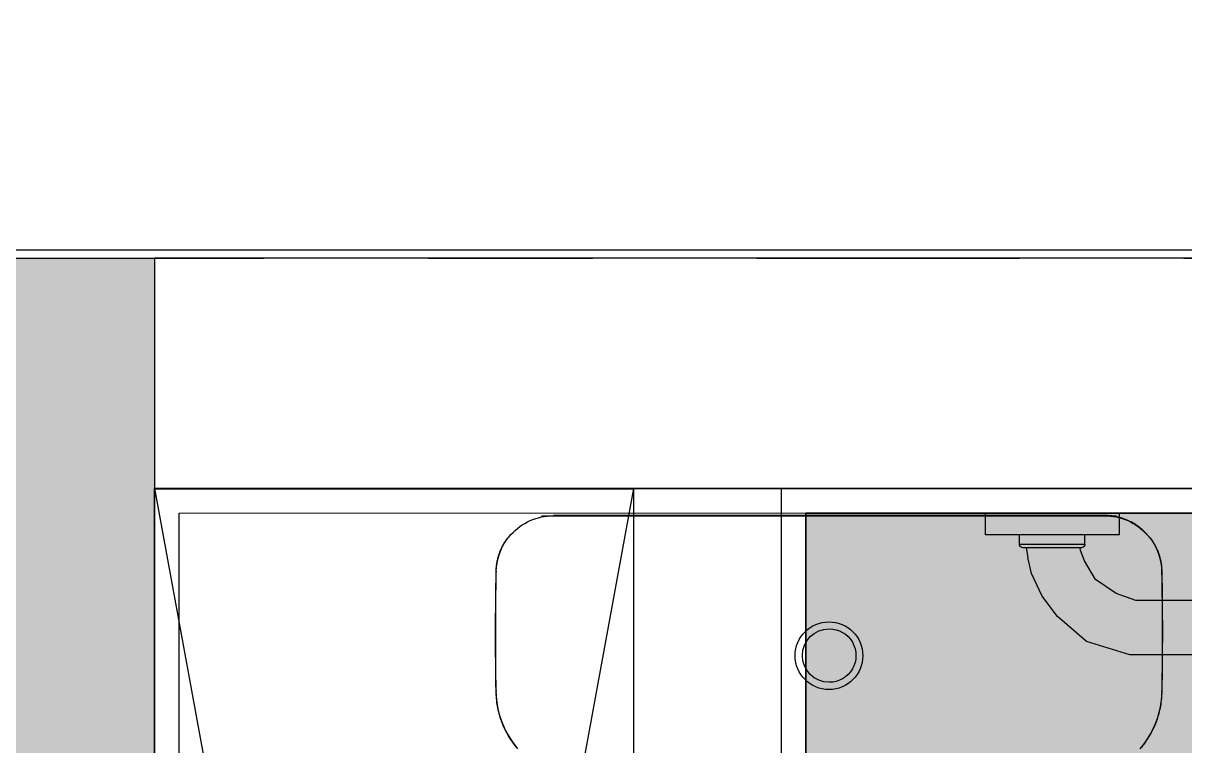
# Model space of a CAD drawing. Header units: metres. Extents: x -23 to 570, y -54 to 184.
# Drawn here: x 14.87 to 15.577, y -47.847 to -47.407 of the extents above; entities that cross this region are included whole.
import ezdxf
from ezdxf.xclip import XClip

# ---------------------------------------------------------------- set-up
doc = ezdxf.new("R2010")
doc.units = ezdxf.units.M
doc.header["$XCLIPFRAME"] = 0
doc.linetypes.add('DASHEDX2', pattern=[1.5, 1, -0.5])
for name, color, linetype in [('1', 232, 'DASHEDX2'), ('4', 2, 'Continuous'), ('PUC$0$ARQ-ALV ACAB', 4, 'Continuous'), ('PUC$0$ARQ-ALV OSSO', 5, 'Continuous'), ('PUC$0$ARQ-AUX1', 1, 'Continuous'), ('PUC$0$ARQ-HID', 7, 'Continuous')]:
    doc.layers.add(name, color=color, linetype=linetype)
doc.layers.add('PUC$0$ARQ-FORRO', color=9, linetype='Continuous', lineweight=5)

# ---------------------------------------------------------------- blocks, each defined once
blk = doc.blocks.new('PUC$0$ARQ-HID-BACIA CX')
blk.add_line((-7.45170828012e-05, -0.1749999984823489), (-7.45170828012e-05, 0.1750000015175601))
for points in [[(-0.0137202555917568, -0.1956802333458825), (-0.0142288507855994, -0.1960484668240099), (-0.0147397083576593, -0.1964133067347404), (-0.0152551535300134, -0.1967714066437054), (-0.0157773858370405, -0.1971194829602893), (-0.0163071594048177, -0.1974562002528444), (-0.0168437201072749, -0.1977822655145758), (-0.0173862509744964, -0.1980984328715465), (-0.0179339978803981, -0.198405299340294), (-0.0184868351373098, -0.1987027078111794), (-0.0190448255890701, -0.1989903283540286), (-0.0196079063918333, -0.1992678467496773), (-0.0201759518579294, -0.1995350901775339), (-0.0207487734558356, -0.1997920115047975), (-0.0213261198101833, -0.2000386264423071), (-0.0219077395456324, -0.2002748721463092), (-0.0224935698183302, -0.2005006700619845), (-0.0230832335652451, -0.2007159573454658), (-0.0236767307863701, -0.2009205925981234), (-0.024273810106358, -0.2011145601090618), (-0.0248742829936859, -0.2012977813234045), (-0.0254778980729853, -0.2014702562411514), (-0.0260845296565933, -0.2016319220184926), (-0.0266939892129798, -0.2017826529677507), (-0.0273060253667907, -0.201922339112258), (-0.0279204495865031, -0.2020508547642237), (-0.0285371361844398, -0.2021682784784673), (-0.0291557709414079, -0.2022748459194474), (-0.0297762910135617, -0.2023708084625184), (-0.0303983193378699, -0.2024562132405379), (-0.0310218559143252, -0.2025301647288131), (-0.0316465865237348, -0.2025915474490887), (-0.0322723226345687, -0.2026393401891084), (-0.0328989385591712, -0.2026750512009983), (-0.0335261200783208, -0.202702608224655), (-0.034153593748627, -0.2027259952173779, -0.008779933953385999), (-0.1067934940279755, -0.2027746307307723), (-0.107935425692439, -0.2027090968510663), (-0.1090769840386656, -0.2026390102589914), (-0.1102174740396293, -0.2025600783964307), (-0.1113562672569159, -0.2024678707727787), (-0.1124927980959782, -0.2023579883192781), (-0.1136265638061005, -0.2022259691232477), (-0.1147569359488827, -0.202067461248788), (-0.1158834746174548, -0.2018800294972323), (-0.1170056142172484, -0.2016646950808365), (-0.1181230405290776, -0.2014227305874385), (-0.1192351879583811, -0.201155487159582), (-0.1203416794421201, -0.2008642373849909), (-0.1214420122295792, -0.2005503009843039), (-0.1225357464138739, -0.2002149348342925), (-0.1236224420881413, -0.1998586102638171), (-0.1247015965016587, -0.1994811858741343), (-0.1257728325913803, -0.1990825045557756), (-0.1268356476066046, -0.1986624249099975), (-0.1278895387966017, -0.1982207898272179), (-0.1289340662545015, -0.1977574421979113), (-0.1299688529172585, -0.1972723034672015), (-0.1309933960341638, -0.1967655935885375), (-0.1320073185421791, -0.1962376267811407), (-0.1330101176905885, -0.1956887329751851), (-0.134001479260192, -0.1951192421007874), (-0.1349809005002669, -0.1945294840881217), (-0.1359480671916273, -0.1939197731563524), (-0.1369024765835434, -0.1932904235247577), (-0.13784378303491, -0.1926416865686349), (-0.1387715466388428, -0.1919738450852435), (-0.1396854217542227, -0.1912871504499947), (-0.1405849998960988, -0.1905818540382427)], [(-0.1405849998960988, 0.1905818540382427), (-0.1396854217542227, 0.1912871347390421), (-0.1387715466388428, 0.191973829374291), (-0.13784378303491, 0.1926416865686349), (-0.1369024765835434, 0.1932904078138051), (-0.1359480671916273, 0.1939197731563524), (-0.1349809005002669, 0.1945294840881217), (-0.134001479260192, 0.1951192421007874), (-0.1330101176905885, 0.1956887329751851), (-0.1320073185421791, 0.1962376267811407), (-0.1309933960341638, 0.1967655935885375), (-0.1299688529172585, 0.1972723034672015), (-0.1289340662545015, 0.1977574421979113), (-0.1278895387966017, 0.1982207898272179), (-0.1268356476066046, 0.1986624249099975), (-0.1257728325913803, 0.1990825045557756), (-0.1247015965016587, 0.1994811858741343), (-0.1236224420881413, 0.1998586102637603), (-0.1225357464138739, 0.2002149348342925), (-0.1214420122295792, 0.2005503009843039), (-0.1203416794421201, 0.2008642373849909), (-0.1192351879583811, 0.201155487159582), (-0.1181230405290776, 0.2014227305874385), (-0.1170056142172484, 0.2016646950808365), (-0.1158834746174548, 0.2018800294972323), (-0.1147569359488827, 0.2020674455378355), (-0.1136265638061005, 0.2022259691232477), (-0.1124927980959782, 0.2023579726082687), (-0.1113562672569159, 0.2024678707727787), (-0.1102174740396293, 0.2025600783964307), (-0.1090769840386656, 0.2026389945479821), (-0.107935425692439, 0.2027090811401138), (-0.1067935433552307, 0.2027746770304191, -0.0087799301671618), (-0.0341536743944744, 0.2027260438204337), (-0.0335261200783208, 0.202702608224655), (-0.0328989385591712, 0.2026750512009414), (-0.0322723226345687, 0.2026393401891084), (-0.0316465865237348, 0.2025915317381361), (-0.0310218559143252, 0.2025301647287563), (-0.0303983193378699, 0.2024562132405379), (-0.0297762910135617, 0.2023708084625184), (-0.0291557709414079, 0.2022748459194474), (-0.0285371361844398, 0.2021682784784673), (-0.0279204495865031, 0.2020508547642237), (-0.0273060253667907, 0.2019223391122011), (-0.0266939892129798, 0.2017826529677507), (-0.0260845296565933, 0.20163190630754), (-0.0254778980729853, 0.2014702562411514), (-0.0248742829936859, 0.2012977813234045), (-0.024273810106358, 0.2011145443981093), (-0.0236767307863701, 0.2009205925981234), (-0.0230832335652451, 0.2007159416345132), (-0.0224935698183302, 0.2005006700619845), (-0.0219077395456324, 0.2002748721463092), (-0.0213261198101833, 0.2000386107313545), (-0.0207487734558356, 0.1997920115047975), (-0.0201759518579294, 0.1995350901775339), (-0.0196079063918333, 0.1992678467496773), (-0.0190448255890701, 0.1989903283540286), (-0.0184868351373098, 0.1987027078111794), (-0.0179339978803981, 0.198405299340294), (-0.0173862509744964, 0.1980984328715465), (-0.0168437201072749, 0.1977822655145758), (-0.0163071594048177, 0.1974562002527875), (-0.0157773858370405, 0.19711946724928), (-0.0152551535300134, 0.1967714066437054), (-0.0147397083576593, 0.1964133067347404), (-0.0142288507855994, 0.1960484511130005), (-0.0137202555917568, 0.1956802333458825)], [(-0.013082536801214, 0.1950046918345549, 0.0188278744993078), (-0.0134992207879918, 0.1954443008834516)], [(-0.0132767666157392, -0.1950941359868636), (-0.0132802858707564, -0.19510038894893), (-0.0132776464294935, -0.1950958484814862), (-0.0132682826973962, -0.1950858563110103), (-0.0132398144380588, -0.1950565396598165), (-0.0132217154122572, -0.1950384249230694), (-0.0131576775397093, -0.1949757696150129), (-0.0131080309064302, -0.1949282439613), (-0.0129941578690875, -0.1948212366134214), (-0.0128632541512133, -0.1947002622221987), (-0.0127916750179154, -0.1946347003865583), (-0.0126367649533137, -0.1944937102324218), (-0.0124667723672118, -0.1943398056692729), (-0.0115545802915804, -0.1935180968035013, 0.2124883216887772), (-7.45170828012e-05, -0.1677243854491337), (-7.45170828012e-05, 0.1677243884843449, 0.212488321686947), (-0.0115545825464523, 0.1935180988348577), (-0.0124667723672118, 0.1943398056692729), (-0.0126367649533137, 0.1944937102324218), (-0.0127916750179154, 0.1946347003865583), (-0.0128632541512133, 0.1947002465112462), (-0.0129941578690875, 0.1948212366134214), (-0.0131080309064302, 0.1949282439613), (-0.0131576775397093, 0.1949757696150129), (-0.0132217154122572, 0.1950384249230694), (-0.0132398144380588, 0.1950565396598165), (-0.0132682826973962, 0.1950858563110103), (-0.0132776464294935, 0.1950958484814862), (-0.0132818522589489, 0.1951004774583964)], [(-0.0123079572033902, 0.1941967358594354, 0.0029194437955727), (-0.0115469047482364, 0.1935283422932628)], [(-0.0136111461918418, -0.1954937280775368, 0.0188278894055383), (-0.013194461848336, -0.1950541187065084)]]:
    blk.add_lwpolyline(points, format="xyb")
at = {"ltscale": 0.0004660358492614}
for points in [[(-0.0132818569667492, -0.1951004832146452), (-0.0133426161158994, -0.1951747890038007, -0.0176645856893424), (-0.0136406000427272, -0.195509997491996, -0.0396309805865751), (-0.0137651118231688, -0.1956207317927294, -0.158215992564214), (-0.0341549059861066, -0.2026515428190407, -0.0087780422914524), (-0.1067920613044819, -0.202700178794629), (-0.1095202216393289, -0.202586865583072), (-0.1122394745785726, -0.2023392137221833), (-0.1149432679332847, -0.2019578930145087), (-0.1176250031002937, -0.2014438932504561), (-0.1202780814764495, -0.2007985341506639), (-0.1228960929901106, -0.2000234653660016), (-0.1254725647258041, -0.1991206193444839), (-0.1280012751433972, -0.1980922427533471), (-0.1304761283904625, -0.1969408179242862), (-0.1328914056775972, -0.1956690628533977), (-0.1352414510592297, -0.1942800254668384), (-0.1375205143240379, -0.1927771778867679), (-0.1397230337922224, -0.1911643378764722), (-0.1418434477839696, -0.1894456059964398)], [(-0.1418434477839696, 0.1894456059964398), (-0.1397230337922224, 0.1911643378764722), (-0.1375205143240379, 0.1927771778867679), (-0.1352414510592297, 0.1942800254668384), (-0.1328914056775972, 0.1956690471424451), (-0.1304761283904625, 0.1969408179242862), (-0.1280012751433972, 0.1980922427533471), (-0.1254725647258041, 0.1991206193444839), (-0.1228960929901106, 0.200023449655049), (-0.1202780814764495, 0.2007985341506639), (-0.1176250031002937, 0.2014438932504561), (-0.1149432679332847, 0.2019578930144519), (-0.1122394745785726, 0.2023392137221833), (-0.1095202216393289, 0.202586865583072), (-0.1067921106405052, 0.2027002250943326, -0.0087780226713145), (-0.0341551176481261, 0.2026515938098612, -0.1582159968596879), (-0.0137651091525939, 0.1956207348514169, -0.0396308164159575), (-0.0136405458781539, 0.195509967155516, -0.0176646005947514), (-0.0133426162285204, 0.1951747734289313), (-0.0132818522589489, 0.1951004774583964)]]:
    blk.add_lwpolyline(points, format="xyb", dxfattribs=at)
at = {"ltscale": 0.0031101841784222}
for points in [[(-0.1067811728906065, 0.2020573591015875), (-0.1067919820310195, 0.2026977378270374)], [(-0.1067811728906065, -0.2020573591015875), (-0.1067919820310195, -0.2026977378270942)]]:
    blk.add_lwpolyline(points, dxfattribs=at)
at = {"ltscale": 0.0015604094661449}
blk.add_lwpolyline([(-0.0131008667087187, 0.1950782522064003), (-0.0133467118092128, 0.1952851655482561)], dxfattribs=at)
for points in [[(-0.0132818522589489, 0.1951004774583964), (-0.0132767666157392, 0.1950941359868636)], [(-0.011471137416514, 0.1936251298144214), (-0.0108669567426532, 0.193052103974054), (-0.010267929263641, 0.1924740506264868), (-0.0096792710181646, 0.1918859422646335), (-0.0091060095133813, 0.1912828770689145), (-0.0085502185960067, 0.1906632525214888), (-0.0080110812961323, 0.1900287025621026), (-0.0074875292684666, 0.1893810496622166), (-0.0069789969184697, 0.1887217706519948), (-0.0064856727776572, 0.1880511954616111), (-0.0060083738159378, 0.1873692926691035), (-0.0055475399401885, 0.1866760936964908), (-0.0051036110572937, 0.1859718499190137), (-0.0046768385426077, 0.1852570483765419), (-0.0042672852399761, 0.1845322232415754), (-0.0038751396809076, 0.1837978615540408), (-0.003500590396925, 0.1830543717987609), (-0.0031440144510668, 0.1823021467497199), (-0.0028054746871717, 0.1815416106029772), (-0.0024853481682783, 0.1807731718433558), (-0.0021835720505408, 0.1799972860887635), (-0.0019004605531734, 0.1792143932460988), (-0.0016360765200005, 0.1784249646440514), (-0.0013906713263836, 0.1776294401895768), (-0.0011645591915226, 0.1768282755005259), (-0.0009579286469332, 0.1760219261946929), (-0.0007708425364612, 0.1752108478899288), (-0.0006027352655451, 0.1743955276259896), (-0.0004533554588306, 0.1735764053097739), (-0.0003225145847949, 0.1727539679809809), (-0.0002119722709466, 0.1719286712575183), (-0.0001236138324785, 0.1711010021790855), (-5.92617407378e-05, 0.1702714320745429), (-1.62765544545e-05, 0.1694404322725802), (1.22545487216e-05, 0.1686084898130673), (3.35586103475e-05, 0.1677760603138552)], [(0, 0.1677243869667393), (0, -0.1677243869667393)], [(-0.011462653498171, -0.193618484078371), (-0.011620894286267, -0.1937557193130885), (-0.0117012715571079, -0.1938259630148025), (-0.0118633458194211, -0.1939684142882072), (-0.0123402048742634, -0.1943893423258203), (-0.0126358222957208, -0.1946512754492176), (-0.0128367340509001, -0.1948311188072296), (-0.0128986980767394, -0.1948872383559603), (-0.0129565772530072, -0.1949402628456198), (-0.0130082348891563, -0.194988731156883), (-0.0130538595167025, -0.1950327375555787), (-0.0130964047961086, -0.1950744501541237)]]:
    blk.add_lwpolyline(points)
at = {"ltscale": 0.0017895507812504}
for points in [[(-0.0004455628227191, 0.1677243869667393), (-7.70465473394e-05, 0.1677243869667393)], [(-0.0004455628227191, -0.1677243869667393), (-7.70465473394e-05, -0.1677243869667393)]]:
    blk.add_lwpolyline(points, dxfattribs=at)
for points in [[(-0.0646509142019056, -1.5564012e-09, 1), (-0.1058362529184649, -1.5564012e-09, 1)], [(-0.0688760498822774, 0.0001387356313955, 1), (-0.1014261049743226, 0.0001387356313955, 1)]]:
    blk.add_lwpolyline(points, format="xyb", close=True)
at = {"ltscale": 0.0027545898441712}
blk.add_lwpolyline([(-0.0341653047708306, -0.2020819467538502), (-0.0341549983811405, -0.2026490966952394)], dxfattribs=at)
blk = doc.blocks.new('PUC$0$pl apto tipo 2 puc')
at = {"layer": 'PUC$0$ARQ-ALV ACAB'}
for points in [[(-22.46946622152544, -2.453843852803653), (-14.95874031513672, -2.453843797775863)], [(-14.97381993918137, -1.054137607533838), (-14.97354013862295, -2.293868168568234), (-17.09368431452935, -2.293942783573132)]]:
    blk.add_lwpolyline(points, dxfattribs=at)
at = {"layer": 'PUC$0$ARQ-ALV OSSO'}
blk.add_lwpolyline([(-14.95881935816624, -1.039140146761908), (-14.95854013862295, -2.308868239374905), (-17.90970120253828, -2.308868239374905), (-17.90997540382384, -1.038798725138476)], dxfattribs=at)
at = {"layer": 'PUC$0$ARQ-ALV OSSO', "elevation": 4.318356323902826e-06}
blk.add_lwpolyline([(-19.95854013663349, -2.448843797776159), (-14.95886183381179, -2.448843797776159)], dxfattribs=at)
at = {"layer": 'PUC$0$ARQ-HID', "lineweight": -2, "extrusion": (0, 0, -1), "zscale": -1, "rotation": 269.9999377319893}
blk.add_blockref('PUC$0$ARQ-HID-BACIA CX', (15.3689889196944, -2.292302303874815, -4.318356323902826e-06), dxfattribs=at)
blk = doc.blocks.new('PUC$0$CHUVEIRO ACESSIVEL')
for p, q in [((-0.899999999374721, 0.3000000000000007), (-0.8999999999999986, 1.250000000000002)), ((0, 0.3000000000000007), (-0.899999999374721, 0.3000000000000007))]:
    blk.add_line(p, q)
at = {"color": 1}
for points in [[(-0.8468000012209385, 1.093025667104683), (-0.846800001220938, 0.5007213704631006), (-0.8511171202682757, 0.4887316878110397)], [(-0.8138000012209088, 1.093025667104683), (-0.8138000012209101, 0.4971899449023045), (-0.8218934053059943, 0.4708458242646447), (-0.8370567164072007, 0.453221715509379)], [(-0.8511171202682757, 0.4887316878110397), (-0.859501983390178, 0.4761578390660972), (-0.8709775876682713, 0.4695592625500584)], [(-0.8809293952867598, 0.4697604977685366), (-0.8868000092905568, 0.4697604977685366)], [(-0.8809293952867598, 0.4697604977685366), (-0.8809293952867598, 0.4299574214016619)], [(-0.8809293952867598, 0.4697604977685366), (-0.8799044235987399, 0.4694832667530431)], [(-0.8799044235987399, 0.4694832667530431), (-0.8791758787723243, 0.4687547348379599)], [(-0.8791758787723243, 0.4687547348379599), (-0.87889861547864, 0.4677296824543262)], [(-0.87889861547864, 0.4677296824543262), (-0.8788986316177336, 0.4319881850706118)], [(-0.8772095012629446, 0.4671954394888118), (-0.8788986158376382, 0.4669344368454347)], [(-0.8709775876682713, 0.4695592625500584), (-0.8772095012629446, 0.4671954394888118)], [(-0.8370567164072007, 0.453221715509379), (-0.849438234182994, 0.4437999151253713)], [(-0.849438234182994, 0.4437999151253713), (-0.8632436983544487, 0.4372898409030608)], [(-0.8788986316177336, 0.4319881850706118), (-0.8791758787723243, 0.4309632617997963)], [(-0.8788986306693864, 0.4340883773813697), (-0.8728976822962728, 0.4349809940739462)], [(-0.8632436983544487, 0.4372898409030608), (-0.8728976822962728, 0.4349809940739462)], [(-0.8809293952867598, 0.4299574214016619), (-0.8868000092905568, 0.4299574214016619)], [(-0.8799044200090727, 0.4302346560068262), (-0.8809293952867598, 0.4299574214016619)], [(-0.8791758787723243, 0.4309632617997963), (-0.8799044200090727, 0.4302346560068262)]]:
    blk.add_lwpolyline(points, dxfattribs=at)
blk.add_lwpolyline([(-0.8999999908920593, 0.409384638654835), (-0.8999999928372091, 0.4906153614771149), (-0.8867999953227788, 0.4906153614771149), (-0.8867999933776272, 0.409384638654835)], close=True, dxfattribs=at)
blk = doc.blocks.new('PUC$0$pl forro pcd 4')
at = {"layer": 'PUC$0$ARQ-FORRO'}
h = blk.add_hatch(color=256, dxfattribs=at)
h.dxf.hatch_style = 1
h.paths.add_polyline_path([(-9.938890960445985, 3.059945620023257), (-7.398835529282497, 3.059945620023257), (-7.398835529282497, 1.499892103560633), (-9.938890960445985, 1.499892103560633)])
blk.add_lwpolyline([(-9.938890960445985, 3.059945620023257), (-7.398835529282497, 3.059945620023257), (-7.398835529282497, 1.499892103560633), (-9.938890960445985, 1.499892103560633)], close=True, dxfattribs=at)
blk = doc.blocks.new('PUC')
at = {"layer": 'PUC$0$ARQ-ALV ACAB', "elevation": -4.318356323902826e-06}
for points in [[(14.94991157132493, -47.54494141498355), (14.59923975999067, -47.54494141498355), (14.59423975999067, -47.54494141498355), (14.59423975999066, -47.94877286243457)], [(17.21105367512034, -49.26498065643825), (17.88614666001204, -49.2649790871129), (17.88614666001204, -47.7049255702041), (15.34609122884855, -47.70492557065027), (15.34609122884855, -49.26498066434242)]]:
    blk.add_lwpolyline(points, dxfattribs=at)
at = {"layer": 'PUC$0$ARQ-ALV OSSO'}
blk.add_line((15.33109123692679, -47.68992421155125, -4.318356323902826e-06), (15.33109122077032, -49.27998066150076, -4.318356323902826e-06), dxfattribs=at)
for points, elevation in [([(14.94998724182109, -47.69133540708484), (14.94998882819494, -47.68992397401812)], -8.636712647805652e-06), ([(17.10013367444812, -47.68992397401812), (14.95031039494805, -47.68992397401812)], -4.318356323902826e-06), ([(15.33109123692679, -47.68992421155125), (15.33108965055295, -47.69024520025964)], -4.318356323902826e-06)]:
    blk.add_lwpolyline(points, dxfattribs=dict(at, elevation=elevation))
at = {"layer": 'PUC$0$ARQ-ALV OSSO', "elevation": -4.318356323902826e-06}
blk.add_lwpolyline([(15.24114093853628, -47.69024520025964), (15.24114092148779, -49.27998066399267), (14.94998881114644, -49.27998066399268), (14.94998882819493, -47.69024520025965)], close=True, dxfattribs=at)
at = {"layer": 'PUC$0$ARQ-ALV OSSO'}
blk.add_lwpolyline([(15.24114093853628, -47.68992397401811), (15.24113935216244, -47.69024520025964)], dxfattribs=at)
at = {"layer": 'PUC$0$ARQ-AUX1', "elevation": -4.318356323902826e-06}
for points in [[(15.24114093853628, -47.68992397401811), (14.94998881114644, -49.27998066399268)], [(15.24114092148779, -49.27998066399267), (14.94998882819493, -47.68992397401812)]]:
    blk.add_lwpolyline(points, dxfattribs=at)
at = {"layer": 'PUC$0$ARQ-ALV OSSO', "rotation": 180}
blk.add_blockref('PUC$0$pl apto tipo 2 puc', (-0.008828743811791995, -49.99878521275942, -4.318356323902826e-06), dxfattribs=at)
at = {"layer": 'PUC$0$ARQ-FORRO'}
blk.add_blockref('PUC$0$pl forro pcd 4', (25.28498218929454, -50.76487119067353, -4.318356323902826e-06), dxfattribs=at)
at = {"layer": 'PUC$0$ARQ-HID', "rotation": 270}
blk.add_blockref('PUC$0$CHUVEIRO ACESSIVEL', (15.04609122885558, -48.60492557002499, -4.318356323902826e-06), dxfattribs=at)
blk = doc.blocks.new('est-lo-07-6sb-r00')
at = {"layer": '4'}
h = blk.add_hatch(color=8, dxfattribs=at)
h.dxf.hatch_style = 1
h.paths.add_polyline_path([(213.004314, 592.9864600000001), (232.004314, 592.9864600000001), (232.004314, 743.9864600000001), (213.004314, 743.9864600000001)], flags=17)
h.paths.add_polyline_path([(517.0030160000001, 942.98646), (353.003016, 942.98646), (353.003016, 923.986062), (498.0030160000001, 923.986062), (498.0030160000001, 465.008359), (498.0030390000001, 465.008359), (498.0030390000001, 450.0083590000001), (498.0030390000001, 395.9864600000001), (517.0030160000001, 395.9864600000001)])
h.paths.add_polyline_path([(3672.003309, 253.001099), (3672.003309, 388.0010990000001), (3637.003309, 388.0010990000001), (3637.003309, 253.001099)])
h.paths.add_polyline_path([(3637.003309, 942.98646), (3637.003194, 872.9864600000001), (3653.003309, 872.9864600000001), (3653.003309, 599.0010990000001), (3637.003309, 599.0010990000001), (3637.003309, 539.0010990000001), (3672.003309, 539.0010990000001), (3672.003309, 942.98646)])
h.paths.add_polyline_path([(3672.003424, 102.0010990000001), (3637.003309, 102.0010990000001), (3637.003309, 42.00109900000007), (3653.003307, 42.00109900000007), (3653.003307, -229.998901), (3637.003309, -229.998901), (3637.003309, -299.9989009999999), (3672.003424, -299.9989009999999)])
h.paths.add_polyline_path([(3075.003309, -299.9998439999999), (3110.003309, -299.9998439999999), (3110.003309, -199.9998439999999), (3075.003309, -199.9998439999999)])
h.paths.add_polyline_path([(3075.003309, 270.5001770000001), (3110.003309, 270.5001770000001), (3110.003309, 370.5001770000001), (3075.003309, 370.5001770000001)])
h.paths.add_polyline_path([(520.003309, 942.98646), (520.003309, 395.9864600000001), (555.003309, 395.9864600000001), (555.003309, 451.9864600000001), (539.003309, 451.9864600000001), (539.003309, 872.9864600000001), (555.003309, 872.9864600000001), (555.003309, 942.98646)])
h.paths.add_polyline_path([(-2102.995138, 253.0001770000001), (-2102.995138, 388.0001770000001), (-2137.995138, 388.0001770000001), (-2137.995138, 253.0001770000001)])
h.paths.add_polyline_path([(-2137.995138, 101.999935), (-2137.995138, -299.9998439999999), (-2102.995138, -299.9998439999999), (-2102.995138, -229.9998439999999), (-2118.995138, -229.9998439999999), (-2118.995138, 41.99993500000005), (-2102.995138, 41.99993500000005), (-2102.995138, 101.999935)])
h.paths.add_polyline_path([(-2137.995141, 942.98646), (-2137.995141, 538.9889720000001), (-2102.995141, 538.9889720000001), (-2102.995141, 598.9889720000001), (-2118.995141, 598.9889720000001), (-2118.995141, 872.9864600000001), (-2102.995141, 872.9864600000001), (-2102.995141, 942.98646)])
h.paths.add_polyline_path([(520.003309, 245.0035260000001), (520.003309, -299.9998439999999), (555.003309, -299.9998439999999), (555.003309, -229.9998439999999), (539.003309, -229.9998439999999), (539.003309, 185.0035260000001), (555.003309, 185.0035260000001), (555.003309, 245.0035260000001)])
h.paths.add_polyline_path([(-34.995574, 942.98646), (-34.995574, 872.9864600000001), (-18.995574, 872.9864600000001), (-18.995574, 455.9864600000001), (-34.995574, 455.9864600000001), (-34.995574, 395.9864600000001), (232.004426, 395.9864600000001), (232.004426, 481.9864600000001), (213.004426, 481.9864600000001), (213.004426, 414.9864600000001), (0.004426000000002261, 414.9864600000001), (0.004426000000002261, 923.9864600000001), (213.004426, 923.9864600000001), (213.004426, 854.9864600000001), (232.004426, 854.9864600000001), (232.004426, 923.9864600000001), (252.004426, 923.9864600000001), (252.004426, 942.98646)])
h.paths.add_polyline_path([(3075.003309, 842.98646), (3110.003309, 842.98646), (3110.003309, 942.98646), (3075.003309, 942.98646)])
h.paths.add_polyline_path([(2530.003309, -299.9998439999999), (2570.003309, -299.9998439999999), (2570.003309, -199.9998439999999), (2530.003309, -199.9998439999999)])
h.paths.add_polyline_path([(2530.003309, 145.0035260000001), (2570.003309, 145.0035260000001), (2570.003309, 245.0035260000001), (2530.003309, 245.0035260000001)])
h.paths.add_polyline_path([(2530.003309, 395.9864600000001), (2570.003309, 395.9864600000001), (2570.003309, 495.9864600000001), (2530.003309, 495.9864600000001)])
h.paths.add_polyline_path([(2530.003309, 842.98646), (2570.003309, 842.98646), (2570.003309, 942.98646), (2530.003309, 942.98646)])
h.paths.add_polyline_path([(1995.003309, -299.9998439999999), (2030.003309, -299.9998439999999), (2030.003309, -199.9998439999999), (1995.003309, -199.9998439999999)])
h.paths.add_polyline_path([(1995.003309, 145.0035260000001), (2030.003309, 145.0035260000001), (2030.003309, 245.0035260000001), (1995.003309, 245.0035260000001)])
h.paths.add_polyline_path([(1995.003309, 395.9864600000001), (2030.003309, 395.9864600000001), (2030.003309, 495.9864600000001), (1995.003309, 495.9864600000001)])
h.paths.add_polyline_path([(1995.003309, 842.98646), (2030.003309, 842.98646), (2030.003309, 942.98646), (1995.003309, 942.98646)])
h.paths.add_polyline_path([(1460.003309, -299.9998439999999), (1495.003309, -299.9998439999999), (1495.003309, -199.9998439999999), (1460.003309, -199.9998439999999)])
h.paths.add_polyline_path([(1460.003309, 145.0035260000001), (1495.003309, 145.0035260000001), (1495.003309, 245.0035260000001), (1460.003309, 245.0035260000001)])
h.paths.add_polyline_path([(1460.176641, 395.9864600000001), (1495.176641, 395.9864600000001), (1495.176641, 495.9864600000001), (1460.176641, 495.9864600000001)])
h.paths.add_polyline_path([(1460.003309, 842.98646), (1495.003309, 842.98646), (1495.003309, 942.98646), (1460.003309, 942.98646)])
h.paths.add_polyline_path([(925.0033090000001, -299.9998439999999), (960.0033090000001, -299.9998439999999), (960.0033090000001, -199.9998439999999), (925.0033090000001, -199.9998439999999)])
h.paths.add_polyline_path([(925.0033090000001, 145.0035260000001), (960.0033090000001, 145.0035260000001), (960.0033090000001, 245.0035260000001), (925.0033090000001, 245.0035260000001)])
h.paths.add_polyline_path([(925.0033090000001, 395.9864600000001), (960.0033090000001, 395.9864600000001), (960.0033090000001, 495.9864600000001), (925.0033090000001, 495.9864600000001)])
h.paths.add_polyline_path([(925.0033090000001, 842.98646), (960.0033090000001, 842.98646), (960.0033090000001, 942.98646), (925.0033090000001, 942.98646)])
h.paths.add_polyline_path([(-1582.999721, -299.9998439999999), (-1547.999721, -299.9998439999999), (-1547.999721, -199.9998439999999), (-1582.999721, -199.9998439999999)])
h.paths.add_polyline_path([(-500.999721, -299.9998439999999), (-465.9997209999999, -299.9998439999999), (-465.9997209999999, -199.9998439999999), (-500.999721, -199.9998439999999)])
h.paths.add_polyline_path([(-1042.999721, -299.9998439999999), (-1002.999721, -299.9998439999999), (-1002.999721, -199.9998439999999), (-1042.999721, -199.9998439999999)])
h.paths.add_polyline_path([(-500.999721, 145.0035260000001), (-465.9997209999999, 145.0035260000001), (-465.9997209999999, 245.0035260000001), (-500.999721, 245.0035260000001)])
h.paths.add_polyline_path([(-1042.999721, 145.0035260000001), (-1002.999721, 145.0035260000001), (-1002.999721, 245.0035260000001), (-1042.999721, 245.0035260000001)])
h.paths.add_polyline_path([(-500.999721, 395.9864600000001), (-465.9997209999999, 395.9864600000001), (-465.9997209999999, 495.9864600000001), (-500.999721, 495.9864600000001)])
h.paths.add_polyline_path([(-1042.999721, 395.9864600000001), (-1002.999721, 395.9864600000001), (-1002.999721, 495.9864600000001), (-1042.999721, 495.9864600000001)])
h.paths.add_polyline_path([(-1582.999721, 270.5001770000001), (-1547.999721, 270.5001770000001), (-1547.999721, 370.5001770000001), (-1582.999721, 370.5001770000001)])
h.paths.add_polyline_path([(-500.999721, 842.98646), (-465.9997209999999, 842.98646), (-465.9997209999999, 942.98646), (-500.999721, 942.98646)])
h.paths.add_polyline_path([(-1042.999721, 842.98646), (-1002.999721, 842.98646), (-1002.999721, 942.98646), (-1042.999721, 942.98646)])
h.paths.add_polyline_path([(-1582.999721, 842.98646), (-1547.999721, 842.98646), (-1547.999721, 942.98646), (-1582.999721, 942.98646)])
h.paths.add_polyline_path([(-35, 245.0035260000001), (-35, 185.0035260000001), (-19, 185.0035260000001), (-19, -230), (-35, -230), (-35, -300), (517, -300), (517, 245), (498.0000000000001, 245), (498.0000000000001, -281), (3.552713678800501e-15, -281), (3.552713678800501e-15, -19), (255, -19), (255, 245.0035260000001), (178.5, 245.0035260000001), (178.5, 226.0035260000001), (236, 226.0035260000001), (236, 0), (3.552713678800501e-15, 0), (3.552713678800501e-15, 226.0035260000001), (57.50000000000001, 226.0035260000001), (57.50000000000001, 245.0035260000001)])
at = {"layer": '1'}
for points in [[(1541.618532, 245.0035260000001), (1495.003309, 245.0035260000001)], [(1807.619105, 245.0035260000001), (1541.618532, 245.0035260000001)]]:
    blk.add_lwpolyline(points, dxfattribs=at)
at = {"layer": '4', "linetype": 'Continuous'}
blk.add_lwpolyline([(1460.003309, 145.0035260000001), (1495.003309, 145.0035260000001), (1495.003309, 245.0035260000001), (1460.003309, 245.0035260000001), (1460.003309, 145.0035260000001)], dxfattribs=at)

msp = doc.modelspace()

# ---------------------------------------------------------------- block references
msp.add_blockref('PUC', (0, 0))
at = {"linetype": 'Continuous'}
ref = msp.add_blockref('est-lo-07-6sb-r00', (0, -50), dxfattribs=dict(at, xscale=0.01, yscale=0.01, zscale=0.01))
XClip(ref).set_block_clipping_path([(-2376.938745374719, -332.406408918996), (3843.23007627645, 424.4148867242975)])

doc.saveas('drawing.dxf')
